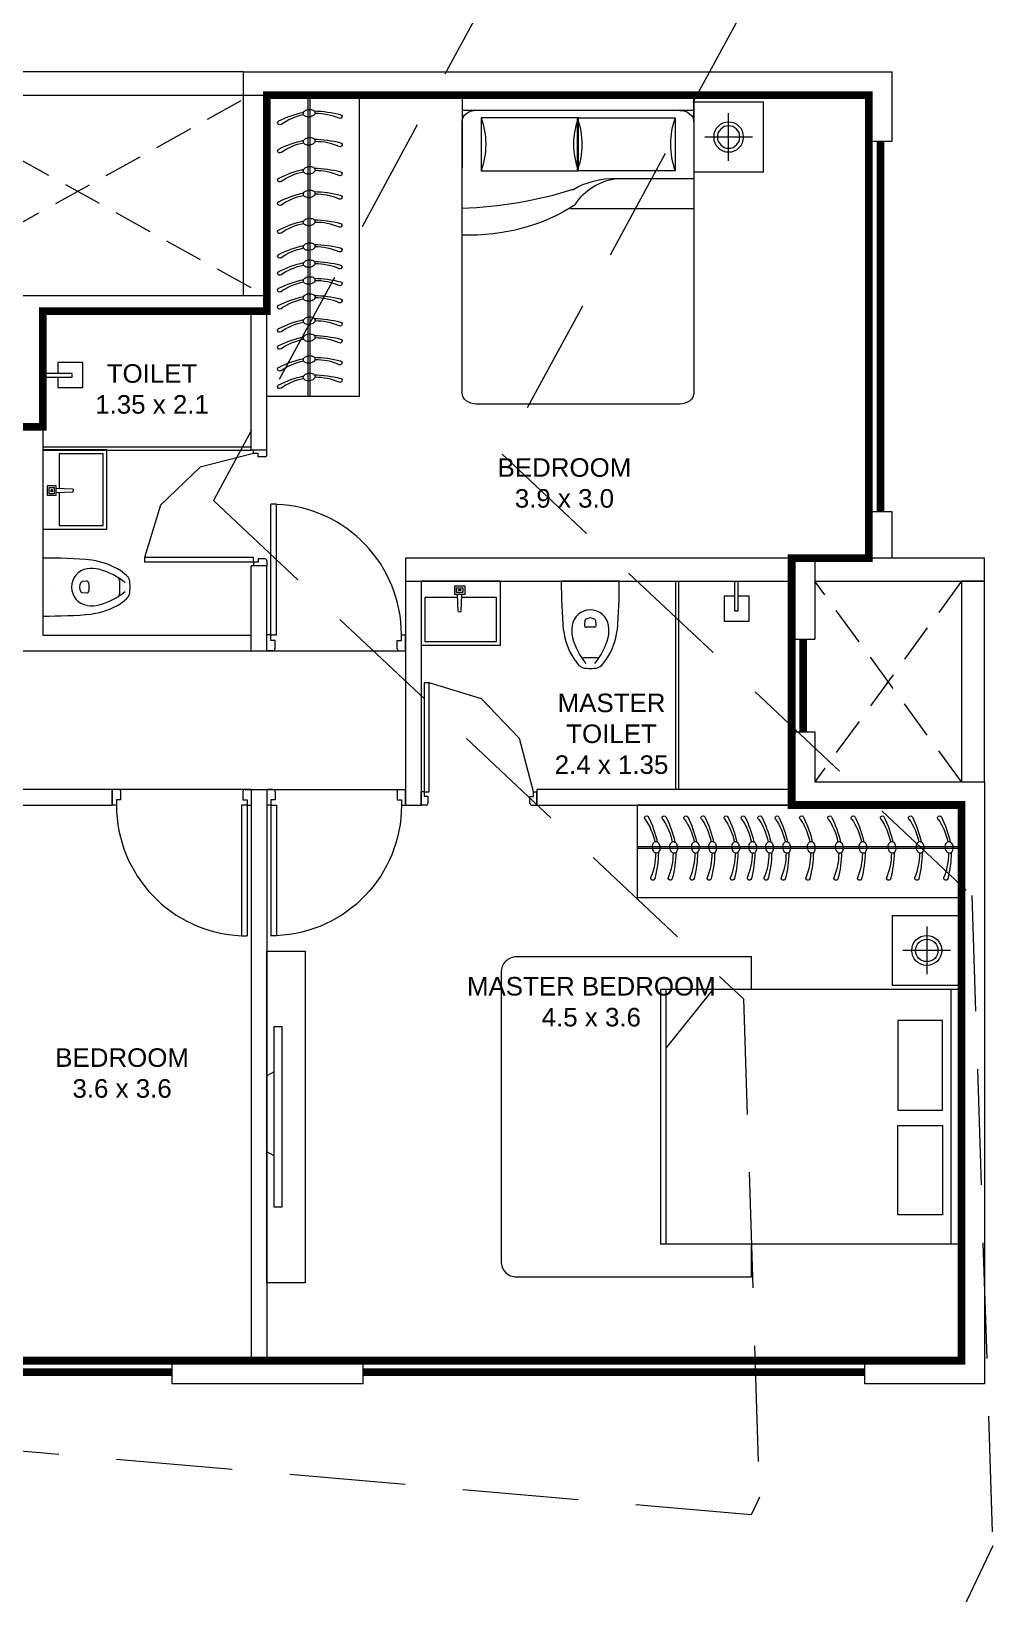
# Model space of a CAD drawing. Header units: inches. Extents: x 27644242 to 29761523, y -859349 to 216979.
# Drawn here: x 29114043 to 29120271, y -407403 to -397280 of the extents above; entities that cross this region are included whole.
import ezdxf

# ---------------------------------------------------------------- set-up
doc = ezdxf.new("R2010")
doc.units = ezdxf.units.IN
doc.header["$MEASUREMENT"] = 0
doc.set_wipeout_variables(frame=1)
for name, pattern in [('01-Xref Col Podium Lvl-1$0$HIDDEN', [0.375, 0.25, -0.125]), ('DASHED2', [0.375, 0.25, -0.125]), ('HIDDEN', [0.375, 0.25, -0.125])]:
    doc.linetypes.add(name, pattern=pattern)
doc.layers.get('Defpoints').update_dxf_attribs({"color": 8})
for name, color, linetype, lineweight in [('AHC-A-DUCT', 14, 'HIDDEN', 5), ('DOOR', 4, 'Continuous', 0), ('DOORS', 1, 'Continuous', 9), ('FURN', 250, 'Continuous', 0), ('RVA Site Boundary', 17, 'Continuous', 15), ('WALL', 7, 'Continuous', 20), ('WINDOW', 162, 'Continuous', 13)]:
    doc.layers.add(name, color=color, linetype=linetype, lineweight=lineweight)
doc.layers.add('text', color=7, linetype='Continuous')
doc.styles.add('AMITS', font='arial.ttf')

# ---------------------------------------------------------------- blocks, each defined once
blk = doc.blocks.new('A$C6E20521E-flat-1-flatten-1')
at = {"layer": 'DOORS', "color": 251}
for p, q in [((-63, 103), (-63, 949)), ((-63, 949), (-27, 949)), ((-27, 103), (-27, 949)), ((-900, 0), (-900, 103)), ((-873, 103), (-900, 103)), ((-873, 67), (-873, 103)), ((-27, 103), (-63, 103)), ((-27, 103), (0, 103)), ((-27, 67), (-27, 103)), ((0, 0), (0, 103)), ((0, 0), (-900, 0)), ((-846, 67), (-873, 67)), ((-846, 13), (-846, 67)), ((-54, 13), (-54, 67)), ((-54, 67), (-27, 67)), ((-859, 0), (-900, 0)), ((-40, 0), (0, 0))]:
    blk.add_line(p, q, dxfattribs=at)
at = {"layer": 'DOORS', "color": 251, "extrusion": (0, 0, -1)}
for centre, major_axis, start_param, end_param in [((-27, 103), (-729, -429), 0.531535, 2.059765), ((-859, 13), (-11.7, -6.7), 3.665191, 5.235988), ((-40, 13), (-11.7, -6.7), 5.235988, 6.806784)]:
    blk.add_ellipse(centre, major_axis=major_axis, ratio=1, start_param=start_param, end_param=end_param, dxfattribs=at)
blk = doc.blocks.new('A$C3C731254-flat-1')
at = {"layer": 'FURN'}
for p, q in [((-77430, -2820), (-77431, -2802)), ((-77430, -2802), (-77318, -2797)), ((-77430, -2820), (-77318, -2825))]:
    blk.add_line(p, q, dxfattribs=at)
for points in [[(-77233, -3061), (-77648, -3061), (-77648, -2547), (-77233, -2547)], [(-77263, -2843), (-77263, -2778), (-77318, -2778), (-77318, -2843)], [(-77275, -2831), (-77275, -2791), (-77306, -2791), (-77306, -2831)], [(-77287, -2819), (-77287, -2803), (-77293, -2803), (-77293, -2819)]]:
    blk.add_lwpolyline(points, close=True, dxfattribs=at)
blk.add_lwpolyline([(-77339, -2824), (-77339, -3036), (-77623, -3036), (-77623, -2572), (-77339, -2572), (-77339, -2798)], dxfattribs=at)
blk = doc.blocks.new('TVVVV')
at = {"layer": 'FURN', "ltscale": 1000, "elevation": 0}
blk.add_lwpolyline([(-130, 740), (-82, 740), (-82, -429), (-130, -429)], close=True, dxfattribs=at)
for points in [[(-130, 447), (-179, 422)], [(-130, -96), (-179, -71)]]:
    blk.add_lwpolyline(points, dxfattribs=at)
blk = doc.blocks.new('A$C700F438C')
at = {"layer": 'FURN', "color": 8, "extrusion": (-6.65399e-08, 5.27913e-08, 1)}
for p, q in [((0.073, 1.5, 0), (1.83, 1.5, 0)), ((1.98, 1.5, 0), (1.53, 1.5, 0)), ((1.98, 1.5, 0), (1.53, 1.5, 0)), ((1.98, 1.5, 0), (1.53, 1.5, 0)), ((1.904, 1.5, 0), (1.904, 0, 0)), ((0, 0.091, 0), (0, 1.409, 0)), ((1.855, 1.378, 0), (1.512, 1.378, 0)), ((1.512, 1.378, 0), (1.512, 0.747, 0)), ((1.855, 0.747, 0), (1.855, 1.378, 0)), ((1.267, 0.799, 0), (1.267, 0, 0)), ((1.512, 0.122, 0), (1.512, 0.754, 0)), ((1.512, 0.754, 0), (1.855, 0.754, 0)), ((1.512, 0.747, 0), (1.855, 0.747, 0)), ((1.855, 0.754, 0), (1.855, 0.122, 0)), ((1.463, 0.503, 0), (1.463, 0, 0)), ((1.855, 0.122, 0), (1.512, 0.122, 0)), ((1.83, 0, 0), (0.074, 0, 0)), ((1.904, 0, 0), (1.98, 0, 0))]:
    blk.add_line(p, q, dxfattribs=at)
at = {"layer": 'FURN', "linetype": 'Continuous', "lineweight": 0, "extrusion": (-6.65399e-08, 5.27913e-08, 1)}
blk.add_line((1.83, 0, 0), (1.917, 0, 0), dxfattribs=at)
at = {"layer": 'FURN', "color": 8, "extrusion": (6.65399e-08, -5.27913e-08, -1)}
for centre, major_axis, ratio, start_param, end_param in [((0.073, 1.409, 0), (0, -0.0914, 0), 0.803207, 1.570796, 3.141593), ((1.959, 1.454, 0), (0, -1.077, 0), 0.803207, 0.880587, 1.613256), ((3.067, 1.603, 0), (0, -2.243, 0), 0.803207, 1.197175, 1.525138), ((1.83, 1.409, 0), (0, -0.0914, 0), 0.803207, 3.141593, 4.712389), ((1.683, 2.11, 0), (0, -0.762, 0), 0.803207, -0.283794, 0.283794), ((0.669, 0.085, 0), (-0.705, -0.615, 0), 0.604617, 2.952061, 3.536756), ((-0.032, 0.19, 0), (-1.467, -0.494, 0), 0.581007, 3.019706, 3.343381), ((1.684, 0.015, 0), (0, -0.762, 0), 0.803207, 2.857799, 3.425387), ((0.074, 0.091, 0), (0, -0.0914, 0), 0.803207, 0, 1.570796), ((1.83, 0.092, 0), (0, -0.0914, 0), 0.803207, -1.570796, 0)]:
    blk.add_ellipse(centre, major_axis=major_axis, ratio=ratio, start_param=start_param, end_param=end_param, dxfattribs=at)
at = {"layer": 'FURN', "color": 8, "extrusion": (-6.65399e-08, 5.27913e-08, 1)}
for centre, start_param, end_param in [((1.683, 1.485, 0), -0.283794, 0.283794), ((1.684, -0.61, 0), 2.857799, 3.425387)]:
    blk.add_ellipse(centre, major_axis=(0, -0.762, 0), ratio=0.803207, start_param=start_param, end_param=end_param, dxfattribs=at)
blk = doc.blocks.new('BEDROOM')
at = {"layer": 'FURN', "linetype": 'Continuous', "extrusion": (-5.00305e-08, -8.66553e-08, 1)}
for p, q in [((1066, 501, 0), (1066, 193, 0)), ((912, 347, 0), (1220, 347, 0))]:
    blk.add_line(p, q, dxfattribs=at)
at = {"layer": 'FURN', "ltscale": 500}
blk.add_line((1315, 122, 0), (1315, -1378, 0), dxfattribs=at)
at = {"layer": 'FURN', "ltscale": 0.05, "extrusion": (-5.00305e-08, -8.66553e-08, 1), "elevation": 0}
blk.add_lwpolyline([(1291, 122), (841, 122), (841, 572), (1291, 572)], close=True, dxfattribs=at)
at = {"layer": 'FURN', "linetype": 'Continuous', "extrusion": (-5.00305e-08, -8.66553e-08, 1)}
for radius in [97, 72.8]:
    blk.add_circle((1066, 347, 0), radius, dxfattribs=at)
at = {"layer": 'FURN', "extrusion": (-3.01072e-07, 1.30707e-07, 1), "xscale": -1000.000000000015, "yscale": 1000.000000000015, "zscale": 1000.000000000007, "rotation": 180.0236273616612}
blk.add_blockref('A$C700F438C', (-665, 121, 0), dxfattribs=at)
blk = doc.blocks.new('A$C3D5F2F58')
at = {"color": 0, "linetype": 'ByBlock'}
blk.add_wipeout([(188, 0), (-188, 0), (-185, -125), (-183, -194), (-179, -263), (-176, -302), (-170, -349), (-151, -415), (-144, -433), (-131, -459), (-112, -495), (-106, -504), (-86, -530), (-72, -545), (-64, -553), (-56, -558), (-41, -562), (-23, -564), (3, -565), (30, -563), (47, -561), (56, -558), (74, -543), (101, -511), (135, -451), (158, -392), (171, -340), (179, -260), (185, -136), (187, -46)], dxfattribs=at)
for p, q in [((-188, 0), (188, 0)), ((0, -63), (0, -63)), ((-38, -282), (-36, -255)), ((-24, -298), (24, -298)), ((36, -255), (38, -282)), ((-43, -497), (43, -497))]:
    blk.add_line(p, q, dxfattribs=at)
at = {"color": 0, "linetype": 'ByBlock', "extrusion": (0, 0, -1)}
for centre, major_axis, ratio, start_param, end_param in [((3903, 5), (4088, 164), 0.940247, 3.100232, 3.182953), ((-3903, 5), (-4088, 164), 0.940247, 3.100232, 3.182953), ((0, -305), (84.4, 84.4), 1, 4.07333, 6.922251), ((87, -319), (147, 147), 1, 3.705861, 4.079165), ((-24, -284), (10, 10), 1, 2.356198, 4.018929), ((-27, -256), (6.03, 6.03), 1, 4.01894, 4.852375), ((0, -292), (-38.2, 38.2), 1, 0.139988, 1.430816), ((24, -284), (-10, 10), 1, 2.264265, 3.926995), ((27, -256), (6.03, 6.03), 1, -0.139979, 0.693472), ((-87, -319), (-147, 147), 1, 2.204028, 2.577331), ((276, -258), (321, 321), 1, 3.353441, 3.79389), ((326, -246), (-323, 323), 1, 4.816657, 5.23508), ((-326, -246), (-323, 323), 1, 2.618909, 3.037332), ((-276, -258), (-321, 321), 1, 2.489302, 2.929752), ((119, -350), (193, 193), 1, 3.092098, 3.328462), ((-43, -474), (16.1, 16.1), 1, 2.356198, 3.387836), ((43, -474), (16.1, 16.1), 1, 1.324559, 2.356198), ((-119, -350), (193, 193), 1, 1.383935, 1.620298), ((-41, -527), (24.1, 24.1), 1, 2.528301, 3.092099), ((0, -292), (-193, 193), 1, 3.75489, 4.099099), ((41, -527), (24.1, 24.1), 1, 1.620298, 2.184095)]:
    blk.add_ellipse(centre, major_axis=major_axis, ratio=ratio, start_param=start_param, end_param=end_param, dxfattribs=at)
blk = doc.blocks.new('A$C3E645E75')
at = {"extrusion": (0, 0, -1), "zscale": -0.9999999999999998, "rotation": 179.9999999999989}
blk.add_blockref('A$C3D5F2F58', (0, 0), dxfattribs=at)
blk = doc.blocks.new('A$C3A956F37-flat-1')
at = {"layer": 'FURN'}
blk.add_line((-168, 90), (0, 90), dxfattribs=at)
for points in [[(-97, 67), (-97, 0), (-259, 0), (-259, 161), (-97, 161), (-97, 90)], [(0, 67), (-191, 67), (-191, 90), (-168, 90)]]:
    blk.add_lwpolyline(points, dxfattribs=at)
blk = doc.blocks.new('1')
at = {"layer": 'FURN'}
for p, q in [((-479, 2011, 0), (121, 2011, 0)), ((-479, 2011, 0), (-479, -89, 0)), ((-210, 2011, 0), (-210, -89, 0)), ((-198, 2011, 0), (-198, -89, 0)), ((121, 2011, 0), (121, -89, 0)), ((-479, -89, 0), (122, -89, 0))]:
    blk.add_line(p, q, dxfattribs=at)
at = {"layer": 'FURN', "extrusion": (-6.40542e-09, 9.36485e-09, 1)}
for points in [[(-171, 1874, 0.057952), (-1, 1897, 1.08017), (-9, 1922, -0.102886), (-167, 1890, -0.821198)], [(-171, 1761, 0.057952), (-1, 1784, 1.08017), (-9, 1809, -0.102886), (-167, 1777, -0.821198)], [(-171, 1620, 0.057952), (-1, 1643, 1.08017), (-9, 1668, -0.102886), (-167, 1636, -0.821198)], [(-171, 1509, 0.057952), (-1, 1532, 1.08017), (-9, 1557, -0.102886), (-167, 1525, -0.821198)], [(-171, 1359, 0.057952), (-1, 1382, 1.08017), (-9, 1407, -0.102886), (-167, 1375, -0.821198)], [(-171, 1249, 0.057952), (-1, 1272, 1.08017), (-9, 1297, -0.102886), (-167, 1265, -0.821198)], [(-171, 1140, 0.057952), (-1, 1163, 1.08017), (-9, 1188, -0.102886), (-166, 1156, -0.821198)], [(-171, 1029, 0.057952), (0, 1052, 1.08017), (-9, 1077, -0.102886), (-166, 1045, -0.821198)], [(-171, 870, 0.057952), (0, 893, 1.08017), (-9, 918, -0.102886), (-166, 886, -0.821198)], [(-171, 688, 0.057952), (0, 711, 1.08017), (-9, 736, -0.102886), (-166, 704, -0.821198)], [(-171, 535, 0.057952), (0, 558, 1.08017), (-9, 583, -0.102886), (-166, 551, -0.821198)], [(-171, 347, 0.057952), (0, 370, 1.08017), (-9, 395, -0.102886), (-166, 363, -0.821198)], [(-171, 165, 0.057952), (0, 188, 1.08017), (-9, 213, -0.102886), (-166, 181, -0.821198)], [(-171, -23, 0.057952), (0, 0, 1.08017), (-8, 25, -0.102886), (-166, -7, -0.821198)]]:
    blk.add_lwpolyline(points, format="xyb", dxfattribs=at)
for points in [[(-166, 1884, 0.144333), (-168, 1893, 0.107177), (-175, 1903, 0.077818), (-187, 1909, 0.065016), (-201, 1913, 0.065016), (-217, 1912, 0.077818), (-229, 1908, 0.107177), (-238, 1901, 0.144333), (-242, 1892, 0.144333), (-240, 1883, 0.107177), (-232, 1874, 0.077818), (-221, 1868, 0.065016), (-206, 1864, 0.065016), (-191, 1864, 0.077818), (-179, 1868, 0.107177), (-170, 1876, 0.144333)], [(-166, 1771, 0.144333), (-168, 1780, 0.107177), (-175, 1789, 0.077818), (-186, 1795, 0.065016), (-201, 1799, 0.065016), (-217, 1799, 0.077818), (-229, 1795, 0.107177), (-238, 1787, 0.144333), (-242, 1779, 0.144333), (-240, 1770, 0.107177), (-232, 1760, 0.077818), (-221, 1754, 0.065016), (-206, 1750, 0.065016), (-191, 1751, 0.077818), (-179, 1755, 0.107177), (-169, 1762, 0.144333)], [(-166, 1630, 0.144333), (-168, 1639, 0.107177), (-175, 1648, 0.077818), (-187, 1655, 0.065016), (-201, 1658, 0.065016), (-217, 1658, 0.077818), (-229, 1654, 0.107177), (-238, 1646, 0.144333), (-242, 1638, 0.144333), (-240, 1629, 0.107177), (-232, 1619, 0.077818), (-221, 1613, 0.065016), (-206, 1610, 0.065016), (-191, 1610, 0.077818), (-179, 1614, 0.107177), (-170, 1622, 0.144333)], [(-166, 1519, 0.144333), (-168, 1528, 0.107177), (-175, 1538, 0.077818), (-186, 1544, 0.065016), (-201, 1547, 0.065016), (-217, 1547, 0.077818), (-229, 1543, 0.107177), (-238, 1536, 0.144333), (-242, 1527, 0.144333), (-240, 1518, 0.107177), (-232, 1509, 0.077818), (-221, 1502, 0.065016), (-206, 1499, 0.065016), (-191, 1499, 0.077818), (-179, 1503, 0.107177), (-169, 1511, 0.144333)], [(-166, 1369, 0.144333), (-168, 1378, 0.107177), (-175, 1388, 0.077818), (-187, 1394, 0.065016), (-201, 1398, 0.065016), (-217, 1397, 0.077818), (-229, 1393, 0.107177), (-238, 1386, 0.144333), (-242, 1377, 0.144333), (-240, 1368, 0.107177), (-232, 1359, 0.077818), (-221, 1353, 0.065016), (-206, 1349, 0.065016), (-191, 1349, 0.077818), (-179, 1353, 0.107177), (-170, 1361, 0.144333)], [(-166, 1259, 0.144333), (-168, 1268, 0.107177), (-175, 1277, 0.077818), (-186, 1283, 0.065016), (-201, 1287, 0.065016), (-217, 1287, 0.077818), (-229, 1283, 0.107177), (-238, 1275, 0.144333), (-242, 1267, 0.144333), (-240, 1258, 0.107177), (-232, 1248, 0.077818), (-221, 1242, 0.065016), (-206, 1238, 0.065016), (-191, 1239, 0.077818), (-179, 1243, 0.107177), (-169, 1250, 0.144333)], [(-166, 1150, 0.144333), (-168, 1159, 0.107177), (-175, 1168, 0.077818), (-186, 1175, 0.065016), (-201, 1178, 0.065016), (-217, 1178, 0.077818), (-229, 1174, 0.107177), (-238, 1166, 0.144333), (-242, 1158, 0.144333), (-240, 1149, 0.107177), (-232, 1140, 0.077818), (-221, 1133, 0.065016), (-206, 1130, 0.065016), (-191, 1130, 0.077818), (-179, 1134, 0.107177), (-169, 1142, 0.144333)], [(-166, 1039, 0.144333), (-168, 1048, 0.107177), (-175, 1058, 0.077818), (-186, 1064, 0.065016), (-201, 1068, 0.065016), (-217, 1067, 0.077818), (-229, 1063, 0.107177), (-238, 1056, 0.144333), (-242, 1047, 0.144333), (-240, 1038, 0.107177), (-232, 1029, 0.077818), (-221, 1023, 0.065016), (-206, 1019, 0.065016), (-191, 1020, 0.077818), (-179, 1023, 0.107177), (-169, 1031, 0.144333)], [(-166, 880, 0.144333), (-168, 889, 0.107177), (-175, 898, 0.077818), (-186, 905, 0.065016), (-201, 908, 0.065016), (-216, 908, 0.077818), (-229, 904, 0.107177), (-238, 896, 0.144333), (-242, 888, 0.144333), (-240, 879, 0.107177), (-232, 870, 0.077818), (-221, 863, 0.065016), (-206, 860, 0.065016), (-191, 860, 0.077818), (-179, 864, 0.107177), (-169, 872, 0.144333)], [(-166, 698, 0.144333), (-167, 707, 0.107177), (-175, 716, 0.077818), (-186, 722, 0.065016), (-201, 726, 0.065016), (-216, 726, 0.077818), (-229, 722, 0.107177), (-238, 714, 0.144333), (-241, 706, 0.144333), (-240, 697, 0.107177), (-232, 687, 0.077818), (-221, 681, 0.065016), (-206, 677, 0.065016), (-191, 678, 0.077818), (-179, 682, 0.107177), (-169, 689, 0.144333)], [(-166, 546, 0.144333), (-167, 555, 0.107177), (-175, 564, 0.077818), (-186, 570, 0.065016), (-201, 574, 0.065016), (-216, 573, 0.077818), (-229, 569, 0.107177), (-238, 562, 0.144333), (-241, 553, 0.144333), (-240, 544, 0.107177), (-232, 535, 0.077818), (-221, 529, 0.065016), (-206, 525, 0.065016), (-191, 526, 0.077818), (-179, 530, 0.107177), (-169, 537, 0.144333)], [(-166, 357, 0.144333), (-167, 366, 0.107177), (-175, 376, 0.077818), (-186, 382, 0.065016), (-201, 385, 0.065016), (-216, 385, 0.077818), (-228, 381, 0.107177), (-238, 374, 0.144333), (-241, 365, 0.144333), (-240, 356, 0.107177), (-232, 347, 0.077818), (-221, 340, 0.065016), (-206, 337, 0.065016), (-191, 337, 0.077818), (-178, 341, 0.107177), (-169, 349, 0.144333)], [(-166, 175, 0.144333), (-167, 184, 0.107177), (-175, 193, 0.077818), (-186, 200, 0.065016), (-201, 203, 0.065016), (-216, 203, 0.077818), (-228, 199, 0.107177), (-238, 191, 0.144333), (-241, 183, 0.144333), (-240, 174, 0.107177), (-232, 165, 0.077818), (-221, 158, 0.065016), (-206, 155, 0.065016), (-191, 155, 0.077818), (-178, 159, 0.107177), (-169, 167, 0.144333)], [(-165, -13, 0.144333), (-167, -4, 0.107177), (-175, 5, 0.077818), (-186, 12, 0.065016), (-201, 15, 0.065016), (-216, 15, 0.077818), (-228, 11, 0.107177), (-238, 3, 0.144333), (-241, -5, 0.144333), (-239, -14, 0.107177), (-232, -23, 0.077818), (-221, -30, 0.065016), (-206, -33, 0.065016), (-191, -33, 0.077818), (-178, -29, 0.107177), (-169, -21, 0.144333)]]:
    blk.add_lwpolyline(points, format="xyb", close=True, dxfattribs=at)
for centre, radius, start, end in [((-395, 1950, 0), 13.2, 55.0212, 243.8495), ((-73, 2608, 0), 745, 243.8497, 257.1166), ((-162, 2285, 0), 395, 235.0214, 258.5184), ((-395, 1837, 0), 13.2, 55.0212, 243.8495), ((-73, 2494, 0), 745, 243.8497, 257.1166), ((-161, 2171, 0), 395, 235.0214, 258.5184), ((-395, 1696, 0), 13.2, 55.0212, 243.8495), ((-73, 2353, 0), 745, 243.8497, 257.1166), ((-162, 2030, 0), 395, 235.0214, 258.5184), ((-395, 1585, 0), 13.2, 55.0212, 243.8495), ((-73, 2243, 0), 745, 243.8497, 257.1166), ((-161, 1919, 0), 395, 235.0214, 258.5184), ((-395, 1435), 13.2, 55.0212, 243.8495), ((-73, 2093), 745, 243.8497, 257.1166), ((-162, 1770), 395, 235.0214, 258.5184), ((-395, 1325), 13.2, 55.0212, 243.8495), ((-161, 1659), 395, 235.0214, 258.5184), ((-395, 1216), 13.2, 55.0212, 243.8495), ((-73, 1982), 745, 243.8497, 257.1166), ((-161, 1550), 395, 235.0214, 258.5184), ((-395, 1105), 13.2, 55.0212, 243.8495), ((-73, 1873), 745, 243.8497, 257.1166), ((-161, 1440), 395, 235.0214, 258.5184), ((-72, 1763), 745, 243.8497, 257.1166), ((-395, 946), 13.2, 55.0212, 243.8495), ((-72, 1603), 745, 243.8497, 257.1166), ((-161, 1280), 395, 235.0214, 258.5184), ((-395, 764), 13.2, 55.0212, 243.8495), ((-72, 1421), 745, 243.8497, 257.1166), ((-161, 1098), 395, 235.0214, 258.5184), ((-395, 612), 13.2, 55.0212, 243.8495), ((-161, 946), 395, 235.0214, 258.5184), ((-72, 1269), 745, 243.8497, 257.1166), ((-395, 423), 13.2, 55.0212, 243.8495), ((-72, 1081), 745, 243.8497, 257.1166), ((-161, 758), 395, 235.0214, 258.5184), ((-395, 241), 13.2, 55.0212, 243.8495), ((-72, 898), 745, 243.8497, 257.1166), ((-161, 575), 395, 235.0214, 258.5184), ((-395, 53), 13.2, 55.0212, 243.8495), ((-72, 710), 745, 243.8497, 257.1166), ((-161, 387), 395, 235.0214, 258.5184)]:
    blk.add_arc(centre, radius, start, end, dxfattribs=at)
blk = doc.blocks.new('edddew234')
at = {"layer": 'FURN', "linetype": 'Continuous', "extrusion": (5.00305e-08, 8.66553e-08, 1)}
for p, q in [((1391, 2058, 0), (1391, 1750, 0)), ((1545, 1904, 0), (1237, 1904, 0))]:
    blk.add_line(p, q, dxfattribs=at)
at = {"layer": 'FURN', "ltscale": 0.05, "extrusion": (5.00305e-08, 8.66553e-08, 1)}
for p, q in [((1616, 1650, 0), (-334, 1650, 0)), ((-334, 1650, 0), (-334, 0, 0)), ((6, 1650, 0), (-299, 1271, 0)), ((-299, 1650, 0), (-299, 0, 0)), ((1547, 1650, 0), (1547, 0, 0)), ((1616, 1650, 0), (1616, 0, 0)), ((1616, 0, 0), (-334, 0, 0))]:
    blk.add_line(p, q, dxfattribs=at)
blk.add_lwpolyline([(1166, 1679), (1616, 1679), (1616, 2129), (1166, 2129)], close=True, dxfattribs=at)
at = {"layer": 'FURN', "linetype": 'Continuous', "extrusion": (5.00305e-08, 8.66553e-08, 1)}
for points in [[(1494, 1449), (1203, 1449), (1203, 869), (1494, 869)], [(1494, 190), (1203, 190), (1203, 769), (1494, 769)]]:
    blk.add_lwpolyline(points, close=True, dxfattribs=at)
for radius in [97, 72.8]:
    blk.add_circle((1391, 1904), radius, dxfattribs=at)
blk = doc.blocks.new('gfff')
at = {"layer": 'FURN'}
for p, q in [((-395, 1840, 0), (206, 1840, 0)), ((-394, 1840, 0), (-394, -110, 0)), ((-125, 1840, 0), (-125, -110, 0)), ((-113, 1840, 0), (-113, -110, 0)), ((206, 1840, 0), (206, -110, 0)), ((-394, -110, 0), (207, -110, 0))]:
    blk.add_line(p, q, dxfattribs=at)
at = {"layer": 'FURN', "extrusion": (-6.40542e-09, 9.36485e-09, 1)}
for points in [[(-81, 1713, 0.144333), (-83, 1722, 0.107177), (-91, 1731, 0.077818), (-102, 1738, 0.065016), (-117, 1741, 0.065016), (-132, 1741, 0.077818), (-144, 1737, 0.107177), (-154, 1729, 0.144333), (-157, 1721, 0.144333), (-155, 1712, 0.107177), (-148, 1702, 0.077818), (-137, 1696, 0.065016), (-122, 1693, 0.065016), (-106, 1693, 0.077818), (-94, 1697, 0.107177), (-85, 1705, 0.144333)], [(-81, 1599, 0.144333), (-83, 1608, 0.107177), (-91, 1618, 0.077818), (-102, 1624, 0.065016), (-117, 1628, 0.065016), (-132, 1627, 0.077818), (-144, 1623, 0.107177), (-154, 1616, 0.144333), (-157, 1607, 0.144333), (-155, 1598, 0.107177), (-148, 1589, 0.077818), (-137, 1583, 0.065016), (-122, 1579, 0.065016), (-106, 1579, 0.077818), (-94, 1583, 0.107177), (-85, 1591, 0.144333)], [(-81, 1458, 0.144333), (-83, 1467, 0.107177), (-91, 1477, 0.077818), (-102, 1483, 0.065016), (-117, 1487, 0.065016), (-132, 1486, 0.077818), (-144, 1482, 0.107177), (-154, 1475, 0.144333), (-157, 1466, 0.144333), (-155, 1457, 0.107177), (-148, 1448, 0.077818), (-137, 1442, 0.065016), (-122, 1438, 0.065016), (-106, 1439, 0.077818), (-94, 1442, 0.107177), (-85, 1450, 0.144333)], [(-81, 1348, 0.144333), (-83, 1357, 0.107177), (-91, 1366, 0.077818), (-102, 1373, 0.065016), (-117, 1376, 0.065016), (-132, 1376, 0.077818), (-144, 1372, 0.107177), (-154, 1364, 0.144333), (-157, 1356, 0.144333), (-155, 1347, 0.107177), (-148, 1337, 0.077818), (-137, 1331, 0.065016), (-122, 1328, 0.065016), (-106, 1328, 0.077818), (-94, 1332, 0.107177), (-85, 1339, 0.144333)], [(-81, 1198, 0.144333), (-83, 1207, 0.107177), (-91, 1216, 0.077818), (-102, 1223, 0.065016), (-117, 1226, 0.065016), (-132, 1226, 0.077818), (-144, 1222, 0.107177), (-154, 1214, 0.144333), (-157, 1206, 0.144333), (-155, 1197, 0.107177), (-148, 1187, 0.077818), (-137, 1181, 0.065016), (-122, 1178, 0.065016), (-106, 1178, 0.077818), (-94, 1182, 0.107177), (-85, 1190, 0.144333)], [(-81, 1087, 0.144333), (-83, 1096, 0.107177), (-91, 1106, 0.077818), (-102, 1112, 0.065016), (-117, 1116, 0.065016), (-132, 1115, 0.077818), (-144, 1111, 0.107177), (-154, 1104, 0.144333), (-157, 1095, 0.144333), (-155, 1086, 0.107177), (-148, 1077, 0.077818), (-137, 1071, 0.065016), (-122, 1067, 0.065016), (-106, 1067, 0.077818), (-94, 1071, 0.107177), (-85, 1079, 0.144333)], [(-81, 979, 0.144333), (-83, 988, 0.107177), (-91, 997, 0.077818), (-102, 1003, 0.065016), (-117, 1007, 0.065016), (-132, 1006, 0.077818), (-144, 1002, 0.107177), (-153, 995, 0.144333), (-157, 986, 0.144333), (-155, 977, 0.107177), (-148, 968, 0.077818), (-136, 962, 0.065016), (-122, 958, 0.065016), (-106, 959, 0.077818), (-94, 963, 0.107177), (-85, 970, 0.144333)], [(-81, 868, 0.144333), (-83, 877, 0.107177), (-91, 886, 0.077818), (-102, 893, 0.065016), (-117, 896, 0.065016), (-132, 896, 0.077818), (-144, 892, 0.107177), (-153, 884, 0.144333), (-157, 876, 0.144333), (-155, 867, 0.107177), (-148, 858, 0.077818), (-136, 851, 0.065016), (-122, 848, 0.065016), (-106, 848, 0.077818), (-94, 852, 0.107177), (-85, 860, 0.144333)], [(-81, 709, 0.144333), (-83, 718, 0.107177), (-90, 727, 0.077818), (-102, 733, 0.065016), (-116, 737, 0.065016), (-132, 736, 0.077818), (-144, 732, 0.107177), (-153, 725, 0.144333), (-157, 716, 0.144333), (-155, 708, 0.107177), (-147, 698, 0.077818), (-136, 692, 0.065016), (-121, 688, 0.065016), (-106, 689, 0.077818), (-94, 693, 0.107177), (-85, 700, 0.144333)], [(-81, 526, 0.144333), (-83, 535, 0.107177), (-90, 545, 0.077818), (-102, 551, 0.065016), (-116, 555, 0.065016), (-132, 554, 0.077818), (-144, 550, 0.107177), (-153, 543, 0.144333), (-157, 534, 0.144333), (-155, 525, 0.107177), (-147, 516, 0.077818), (-136, 510, 0.065016), (-121, 506, 0.065016), (-106, 506, 0.077818), (-94, 510, 0.107177), (-85, 518, 0.144333)], [(-81, 374, 0.144333), (-83, 383, 0.107177), (-90, 392, 0.077818), (-101, 399, 0.065016), (-116, 402, 0.065016), (-132, 402, 0.077818), (-144, 398, 0.107177), (-153, 390, 0.144333), (-157, 382, 0.144333), (-155, 373, 0.107177), (-147, 364, 0.077818), (-136, 357, 0.065016), (-121, 354, 0.065016), (-106, 354, 0.077818), (-94, 358, 0.107177), (-84, 366, 0.144333)], [(-81, 186, 0.144333), (-83, 195, 0.107177), (-90, 204, 0.077818), (-101, 211, 0.065016), (-116, 214, 0.065016), (-132, 214, 0.077818), (-144, 210, 0.107177), (-153, 202, 0.144333), (-157, 194, 0.144333), (-155, 185, 0.107177), (-147, 175, 0.077818), (-136, 169, 0.065016), (-121, 166, 0.065016), (-106, 166, 0.077818), (-94, 170, 0.107177), (-84, 178, 0.144333)], [(-81, 4, 0.144333), (-83, 13, 0.107177), (-90, 22, 0.077818), (-101, 28, 0.065016), (-116, 32, 0.065016), (-131, 31, 0.077818), (-144, 27, 0.107177), (-153, 20, 0.144333), (-157, 11, 0.144333), (-155, 3, 0.107177), (-147, -7, 0.077818), (-136, -13, 0.065016), (-121, -17, 0.065016), (-106, -16, 0.077818), (-94, -12, 0.107177), (-84, -5, 0.144333)]]:
    blk.add_lwpolyline(points, format="xyb", close=True, dxfattribs=at)
for points in [[(-87, 1703, 0.057952), (84, 1726, 1.08017), (76, 1751, -0.102886), (-82, 1719, -0.821198)], [(-86, 1589, 0.057952), (84, 1612, 1.08017), (76, 1637, -0.102886), (-82, 1605, -0.821198)], [(-87, 1448, 0.057952), (84, 1471, 1.08017), (76, 1496, -0.102886), (-82, 1464, -0.821198)], [(-86, 1338, 0.057952), (84, 1361, 1.08017), (76, 1386, -0.102886), (-82, 1354, -0.821198)], [(-87, 1188, 0.057952), (84, 1211, 1.08017), (76, 1236, -0.102886), (-82, 1204, -0.821198)], [(-86, 1077, 0.057952), (84, 1100, 1.08017), (76, 1125, -0.102886), (-82, 1093, -0.821198)], [(-86, 968, 0.057952), (84, 992, 1.08017), (76, 1016, -0.102886), (-82, 984, -0.821198)], [(-86, 858, 0.057952), (84, 881, 1.08017), (76, 906, -0.102886), (-82, 874, -0.821198)], [(-86, 698, 0.057952), (84, 722, 1.08017), (76, 746, -0.102886), (-82, 715, -0.821198)], [(-86, 516, 0.057952), (84, 539, 1.08017), (76, 564, -0.102886), (-82, 532, -0.821198)], [(-86, 364, 0.057952), (84, 387, 1.08017), (76, 412, -0.102886), (-82, 380, -0.821198)], [(-86, 176, 0.057952), (85, 199, 1.08017), (76, 224, -0.102886), (-81, 192, -0.821198)], [(-86, -7, 0.057952), (85, 17, 1.08017), (76, 41, -0.102886), (-81, 10, -0.821198)]]:
    blk.add_lwpolyline(points, format="xyb", dxfattribs=at)
for centre, radius, start, end in [((-311, 1779, 0), 13.2, 55.0212, 243.8495), ((12, 2436, 0), 745, 243.8497, 257.1166), ((-77, 2113, 0), 395, 235.0214, 258.5184), ((-311, 1665, 0), 13.2, 55.0212, 243.8495), ((12, 2323, 0), 745, 243.8497, 257.1166), ((-77, 2000, 0), 395, 235.0214, 258.5184), ((-311, 1524, 0), 13.2, 55.0212, 243.8495), ((-77, 1859, 0), 395, 235.0214, 258.5184), ((-311, 1414, 0), 13.2, 55.0212, 243.8495), ((12, 2182, 0), 745, 243.8497, 257.1166), ((-77, 1748, 0), 395, 235.0214, 258.5184), ((12, 2071, 0), 745, 243.8497, 257.1166), ((-311, 1264), 13.2, 55.0212, 243.8495), ((12, 1921), 745, 243.8497, 257.1166), ((-77, 1598), 395, 235.0214, 258.5184), ((-311, 1153), 13.2, 55.0212, 243.8495), ((12, 1811), 745, 243.8497, 257.1166), ((-77, 1488), 395, 235.0214, 258.5184), ((-310, 1045), 13.2, 55.0212, 243.8495), ((12, 1702), 745, 243.8497, 257.1166), ((-77, 1379), 395, 235.0214, 258.5184), ((-310, 934), 13.2, 55.0212, 243.8495), ((12, 1591), 745, 243.8497, 257.1166), ((-77, 1268), 395, 235.0214, 258.5184), ((-310, 775), 13.2, 55.0212, 243.8495), ((12, 1432), 745, 243.8497, 257.1166), ((-77, 1109), 395, 235.0214, 258.5184), ((-310, 592), 13.2, 55.0212, 243.8495), ((12, 1250), 745, 243.8497, 257.1166), ((-77, 927), 395, 235.0214, 258.5184), ((-310, 440), 13.2, 55.0212, 243.8495), ((12, 1097), 745, 243.8497, 257.1166), ((-76, 774), 395, 235.0214, 258.5184), ((-310, 252), 13.2, 55.0212, 243.8495), ((13, 909), 745, 243.8497, 257.1166), ((-76, 586), 395, 235.0214, 258.5184), ((-310, 70), 13.2, 55.0212, 243.8495), ((13, 727), 745, 243.8497, 257.1166), ((-76, 404), 395, 235.0214, 258.5184)]:
    blk.add_arc(centre, radius, start, end, dxfattribs=at)
blk = doc.blocks.new('A$C65A37FE3-flatten-3')
at = {"layer": 'DOOR', "color": 252, "true_color": 0x939598}
for p, q in [((0, -34), (0, 0)), ((0, 0), (86, 0)), ((11, -45), (56, -45)), ((56, -45), (56, -23)), ((56, -23), (86, -23)), ((86, -23), (86, 0)), ((86, -23), (86, -53)), ((86, -23), (791, -23)), ((86, -53), (791, -53)), ((791, -53), (791, -23)), ((11, -705), (56, -705)), ((56, -705), (56, -728)), ((0, -716), (0, -750)), ((0, -750), (86, -750)), ((56, -728), (86, -728)), ((86, -728), (86, -750))]:
    blk.add_line(p, q, dxfattribs=at)
for points in [[(0, -34), (3, -42), (11, -45)], [(86, -728), (430, -638), (687, -392), (791, -53)], [(11, -705), (6, -707), (2, -711), (0, -716)]]:
    blk.add_lwpolyline(points, dxfattribs=at)
blk = doc.blocks.new('RFRHHHJJJ')
at = {"layer": 'AHC-A-DUCT', "linetype": 'DASHED2', "ltscale": 1000}
for p, q in [((300, 3451), (-650, 2151)), ((300, 2151), (-650, 3451))]:
    blk.add_line(p, q, dxfattribs=at)
at = {"layer": 'Defpoints', "ltscale": 500}
blk.add_lwpolyline([(-11600, 6601, 50, 50, 0), (-7600, 6601, 50, 50, 0), (-7600, 4351, 50, 50, 0), (-7450, 4351, 50, 50, 0), (-7450, 4451, 50, 50, 0), (-5650, 4451, 50, 50, 0), (-5650, 5201, 50, 50, 0), (-4200, 5201, 50, 50, 0), (-4200, 6601, 50, 50, 0), (-300, 6601, 50, 50, 0), (-300, 3601, 50, 50, 0), (-800, 3601, 50, 50, 0), (-800, 2001, 50, 50, 0), (300, 2001, 50, 50, 0), (300, -1599, 50, 50, 0), (-4300, -1599, 50, 50, 0), (-4300, -1599, 50, 50, 0), (-8000, -1599, 50, 50, 0), (-8000, -1599, 50, 50, 0), (-11600, -1599, 50, 50, 0), (-11600, 6601, 50, 50, 0)], format="xyseb", dxfattribs=at)
at = {"layer": 'FURN', "ltscale": 500}
for p, q in [((-5650, 4321), (-4300, 4321)), ((-5650, 4301), (-4300, 4301)), ((-1550, 2101), (-1550, 3451)), ((-1530, 2101), (-1530, 3451))]:
    blk.add_line(p, q, dxfattribs=at)
blk.add_lwpolyline([(-4200, 1055), (-3950, 1055), (-3950, -1094), (-4200, -1094)], close=True, dxfattribs=at)
at = {"layer": 'FURN', "ltscale": 1000, "elevation": 0}
blk.add_lwpolyline([(-1059, 805), (-1059, 1017), (-2582, 1017, 0.414214), (-2682, 917), (-2682, -956, 0.414214), (-2582, -1056), (-1059, -1056), (-1059, -845)], format="xyb", dxfattribs=at)
at = {"layer": 'WALL', "transparency": 33554687}
for p, q in [((-4350, 5301), (-4350, 6751)), ((-150, 6301), (-150, 6751)), ((-4200, 5301), (-4200, 6601)), ((-300, 6301), (-300, 6601)), ((-4300, 4351), (-4300, 5201)), ((-300, 3601), (-300, 3901)), ((-150, 3601), (-150, 3901)), ((-4300, 3001), (-4300, 3551)), ((-4200, 3551), (-4300, 3551)), ((-4300, 2101), (-4300, -1599)), ((-4200, 2102), (-4200, -1599))]:
    blk.add_line(p, q, dxfattribs=at)
at = {"layer": 'WALL', "ltscale": 500}
for p, q in [((-4350, 6751), (-150, 6751)), ((-4350, 6601), (-300, 6601)), ((-300, 6301), (-150, 6301)), ((-4200, 5301), (-5800, 5301)), ((-4200, 4301), (-4200, 5301)), ((-4300, 5201), (-5650, 5201)), ((-4300, 4301), (-4300, 5201)), ((-4200, 4301, 0), (-4300, 4301)), ((-150, 3901), (-300, 3901)), ((-4200, 3001), (-4200, 3551)), ((-350, 3601), (-3300, 3601)), ((-3300, 3601), (-3300, 2001)), ((-3200, 3451), (-3200, 2001)), ((-800, 3451), (-800, 3076)), ((-650, 3451), (-650, 3076)), ((-5650, 3101), (-4300, 3101)), ((-800, 3076), (-650, 3076)), ((-5800, 3001), (-4200, 3001)), ((-800, 2001), (-800, 2476)), ((-800, 2476), (-650, 2476)), ((-650, 2476), (-650, 2151)), ((-650, 2151), (450, 2151)), ((-4300, 2102), (-4200, 2102)), ((-3300, 2001), (-3300, 2101)), ((-3300, 2001), (-3200, 2001)), ((300, 2001), (-800, 2001)), ((-3575, -1749), (-3575, -1599, 0)), ((-325, -1749), (-325, -1599, 0))]:
    blk.add_line(p, q, dxfattribs=at)
at = {"layer": 'WALL'}
for p, q in [((-4200, -1599), (-4813, -1599)), ((-3575, -1599, 0), (-4300, -1599, 0)), ((300, -1599), (-325, -1599, 0))]:
    blk.add_line(p, q, dxfattribs=at)
at = {"layer": 'WALL', "ltscale": 500}
blk.add_lwpolyline([(-650, 3451), (450, 3451), (450, 3601), (-650, 3601)], close=True, dxfattribs=at)
for points in [[(450, 2151), (450, 3451), (300, 3451), (300, 2151), (300, 2151)], [(300, 2151), (450, 2151), (450, -1749), (-325, -1749)], [(-7900, 2001), (-5200, 2001), (-5200, 2101), (-8000, 2101)], [(-800, 2101), (-2450, 2101), (-2450, 2001), (-800, 2001)], [(300, -1599), (300, 2001)], [(-3575, -1749), (-4813, -1749), (-4813, -1599)]]:
    blk.add_lwpolyline(points, dxfattribs=at)
at = {"layer": 'WINDOW', "ltscale": 500, "const_width": 50}
for points in [[(-225, 6301), (-225, 3901)], [(-725, 3076), (-725, 2476)], [(-7413, -1674), (-4813, -1674)]]:
    blk.add_lwpolyline(points, dxfattribs=at)
at = {"layer": 'WINDOW', "ltscale": 500, "const_width": 50, "elevation": 0}
blk.add_lwpolyline([(-3575, -1674), (-325, -1674)], dxfattribs=at)
at = {"xscale": -1}
for name, p in [('A$C3A956F37-flat-1', (-5650, 4706)), ('A$C3C731254-flat-1', (-82883, 6849))]:
    blk.add_blockref(name, p, dxfattribs=at)
at = {"xscale": -1, "rotation": 270.0000000000088}
for name, p in [('A$C3C731254-flat-1', (-139, 80684)), ('A$C3A956F37-flat-1', (-1237, 3451))]:
    blk.add_blockref(name, p, dxfattribs=at)
at = {"layer": 'DOOR', "ltscale": 500, "xscale": -1}
blk.add_blockref('A$C6E20521E-flat-1-flatten-1', (-4200, 3001), dxfattribs=at)
at = {"layer": 'DOOR', "ltscale": 500, "xscale": -1, "rotation": 180}
blk.add_blockref('A$C6E20521E-flat-1-flatten-1', (-4300, 2102), dxfattribs=at)
at = {"layer": 'DOOR', "ltscale": 500, "rotation": 180}
blk.add_blockref('A$C6E20521E-flat-1-flatten-1', (-4200, 2102), dxfattribs=at)
at = {"layer": 'FURN', "ltscale": 500, "xscale": -1}
for name, p, rotation in [('gfff', (-3806, 6491, 0), 180), ('BEDROOM', (-1555, 5263, 0), 270), ('1', (211, 1523, 0), 89.99999999999994)]:
    blk.add_blockref(name, p, dxfattribs=dict(at, rotation=rotation))
at = {"layer": 'FURN', "ltscale": 500}
blk.add_blockref('edddew234', (-1316, -845, 0), dxfattribs=at)
at = {"layer": 'FURN', "ltscale": 1000}
blk.add_blockref('TVVVV', (-4021, -175, 0), dxfattribs=at)
at = {"layer": 'WALL', "ltscale": 500}
for p, rotation in [((-4200, 3551), 180.0000000000008), ((-3200, 2001), 90.00000000000104)]:
    blk.add_blockref('A$C65A37FE3-flatten-3', p, dxfattribs=dict(at, rotation=rotation))
at = {"layer": 'text', "ltscale": 100, "char_height": 120, "width": 1715.23, "attachment_point": 9, "style": 'AMITS'}
for s, insert in [('\\pxqc;TOILET\\P1.35 x 2.1', (-4085, 4535)), ('\\pxqc;BEDROOM\\P3.9 x 3.0', (-1414, 3926)), ('\\pxqc;MASTER \\PTOILET\\P2.4 x 1.35', (-1109, 2201)), ('\\pxqc;MASTER BEDROOM\\P4.5 x 3.6', (-1240, 565)), ('\\pxqc;BEDROOM\\P3.6 x 3.6', (-4279, 103))]:
    blk.add_mtext(s, dxfattribs=dict(at, insert=insert))
at = {"layer": 'FURN'}
for p, rotation in [((-5650, 3413), 269.999780269744), ((-2104, 3451), 179.9997802697438)]:
    blk.add_blockref('A$C3E645E75', p, dxfattribs=dict(at, rotation=rotation))
at = {"layer": 'WALL', "ltscale": 500}
blk.add_line((-5650, 5201), (-5650, 3101), dxfattribs=at)
at = {"layer": 'WALL'}
blk.add_line((-3300, 3451), (-800, 3451), dxfattribs=at)

msp = doc.modelspace()

# ---------------------------------------------------------------- linework, layer by layer
at = {"layer": 'AHC-A-DUCT', "linetype": 'DASHED2', "ltscale": 1000}
for p, q in [((29113218.2, -398942.6), (29115468.3, -397692.7)), ((29115468.3, -398942.6), (29113218.3, -397692.6))]:
    msp.add_line(p, q, dxfattribs=at)
at = {"layer": 'WALL', "ltscale": 500}
msp.add_lwpolyline([(29113218.3, -397692.7), (29115418.2, -397692.7), (29115418.2, -397542.7), (29113218.3, -397542.7)], close=True, dxfattribs=at)

# ---------------------------------------------------------------- next in the draw order: block references
msp.add_blockref('RFRHHHJJJ', (29119768.2, -404293.8), dxfattribs=at)

# ---------------------------------------------------------------- next in the draw order: linework, layer by layer
at = {"layer": 'RVA Site Boundary', "color": 252, "linetype": '01-Xref Col Podium Lvl-1$0$HIDDEN', "ltscale": 3000}
for points in [[(29117725.3, -390525.5), (29119006.8, -395310.5), (29119222.3, -396093.2), (29117093, -400019.2), (29120135.2, -402879.8), (29120270.6, -407092.2), (29119614.6, -408475.4), (29119403.1, -408457), (29112333, -407843), (29110340.5, -407588.3), (29110031.5, -405980.6), (29106872.8, -405397), (29106636, -405353.2), (29097508.8, -403137.6), (29091807.5, -404966), (29090493.2, -405309.2), (29084534.6, -405142.6), (29078620.2, -405337.4), (29077902, -405402.8), (29070600.6, -405819.7), (29062287.5, -406576.4)], [(29116277.7, -390918.7), (29117559.2, -395703.6), (29117615.8, -395909), (29115223.3, -400320.2), (29118655.9, -403547.8), (29118759.7, -406777.5), (29118706, -406890.8), (29112493.1, -406351.2), (29111608.5, -406238.2), (29111311.3, -404691.7), (29107145.4, -403921.9), (29106949.5, -403885.7), (29097452.6, -401580.4), (29091388.7, -403525.1), (29090321.2, -403803.8), (29084530.8, -403641.9), (29078527.4, -403839.6), (29077791.2, -403906.7), (29070489.8, -404323.6), (29062063, -405090.7)]]:
    msp.add_lwpolyline(points, dxfattribs=at)

doc.saveas('drawing.dxf')
